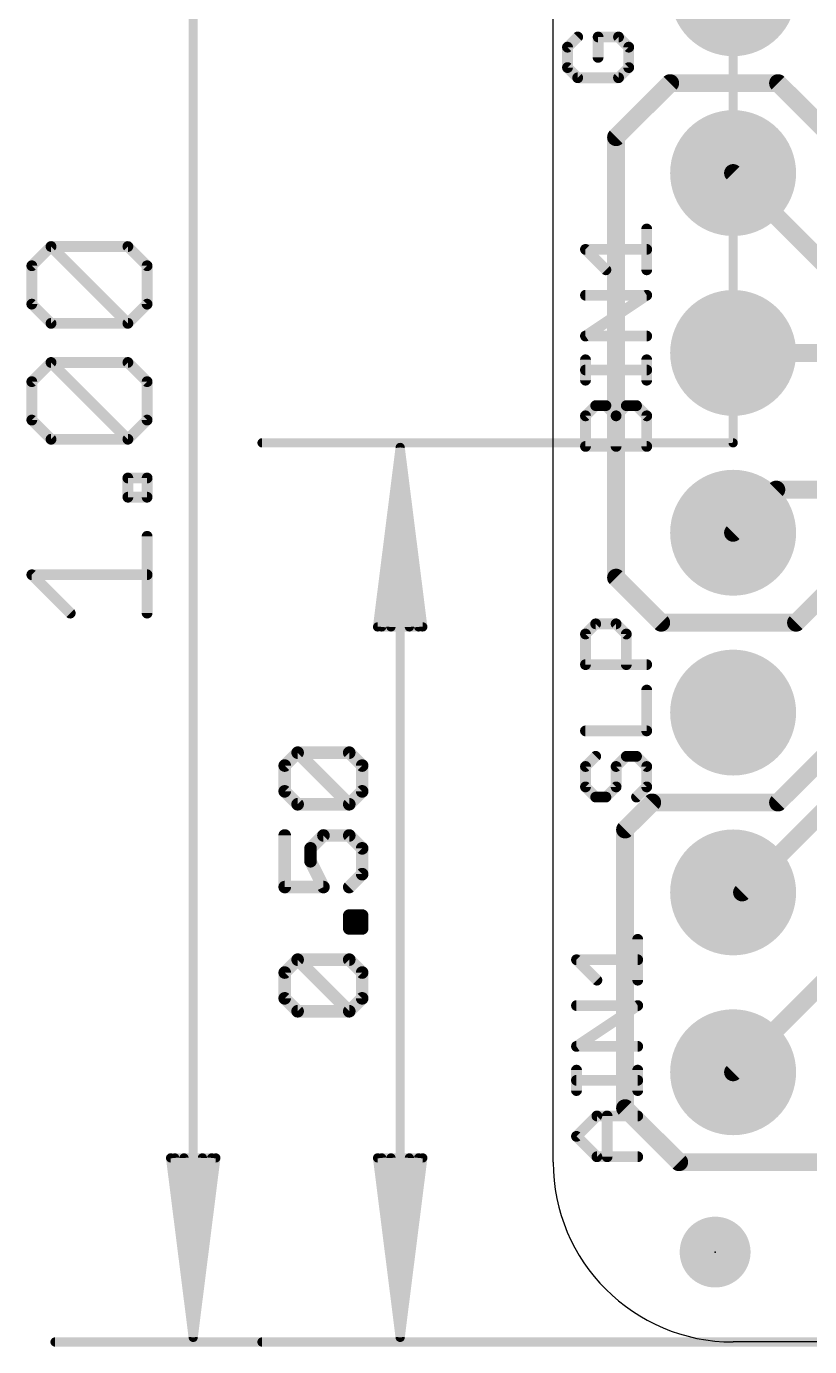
# Model space of a CAD drawing. Extents: x -9.7 to 25.8, y -1.3 to 33.4.
# Drawn here: x -9.72 to 1.33, y -1.33 to 17.31 of the extents above; entities that cross this region are included whole.
import ezdxf

# ---------------------------------------------------------------- set-up
doc = ezdxf.new("R2010")
doc.units = 0
for name, color, linetype in [('1', 12, 'CONTINUOUS'), ('17', 110, 'CONTINUOUS'), ('20', 53, 'CONTINUOUS'), ('21', 40, 'CONTINUOUS'), ('23', 53, 'CONTINUOUS'), ('47', 253, 'CONTINUOUS')]:
    doc.layers.add(name, color=color, linetype=linetype)

# ---------------------------------------------------------------- blocks, each defined once
blk = doc.blocks.new('PIE')
at = {"const_width": 0.5}
blk.add_lwpolyline([(0, -0.25, 1), (0, 0.25, 1), (0, -0.25)], format="xyb", dxfattribs=at)
blk = doc.blocks.new('ROUNDP')
at = {"const_width": 0.5}
blk.add_lwpolyline([(0, -0.25, 1), (0, 0.25, 1), (0, -0.25)], format="xyb", dxfattribs=at)

msp = doc.modelspace()

# ---------------------------------------------------------------- linework, layer by layer
at = {"layer": '1', "const_width": 0.254}
for points in [[(-1.397, 15.748), (-0.635, 16.51)], [(-0.635, 16.51), (0.889, 16.51)], [(0.889, 16.51), (3.363, 14.036)], [(-1.397, 9.525), (-1.397, 15.748)], [(3.429, 12.065), (0.254, 15.24)], [(1.524, 12.7), (0.254, 12.7)], [(0.863, 10.769), (0.254, 10.16)], [(4.058, 10.769), (0.863, 10.769)], [(-0.762, 8.89), (-1.397, 9.525)], [(1.524, 9.271), (1.143, 8.89)], [(1.143, 8.89), (-0.762, 8.89)], [(2.708, 8.169), (0.889, 6.35)], [(2.82, 7.519), (0.381, 5.08)], [(-0.889, 6.35), (-1.27, 5.969)], [(0.889, 6.35), (-0.889, 6.35)], [(-1.27, 5.969), (-1.27, 2.032)], [(0.381, 5.08), (0.254, 5.08)], [(1.905, 4.191), (0.254, 2.54)], [(-1.27, 2.032), (-0.508, 1.27)], [(-0.508, 1.27), (1.524, 1.27)]]:
    msp.add_lwpolyline(points, dxfattribs=at)
at = {"layer": '1', "const_width": 0.127}
for points in [[(-0.635, 16.5735, 1), (-0.635, 16.4465)], [(-0.5901, 16.4651, 1), (-0.6799, 16.5549)], [(0.9339, 16.5549, 1), (0.8441, 16.4651)], [(0.889, 16.4465, 1), (0.889, 16.5735)], [(-1.3335, 15.748, 1), (-1.4605, 15.748)], [(-1.4419, 15.7929, 1), (-1.3521, 15.7031)], [(0.2989, 15.2849, 1), (0.2091, 15.1951)], [(0.254, 12.7635, 1), (0.254, 12.6365)], [(0.863, 10.8325, 1), (0.863, 10.7055)], [(0.9079, 10.7241, 1), (0.8181, 10.8139)], [(0.2091, 10.2049, 1), (0.2989, 10.1151)], [(-1.3521, 9.5699, 1), (-1.4419, 9.4801)], [(-1.4605, 9.525, 1), (-1.3335, 9.525)], [(-0.762, 8.9535, 1), (-0.762, 8.8265)], [(-0.8069, 8.8451, 1), (-0.7171, 8.9349)], [(1.0981, 8.9349, 1), (1.1879, 8.8451)], [(1.143, 8.8265, 1), (1.143, 8.9535)], [(-0.889, 6.4135, 1), (-0.889, 6.2865)], [(-0.8441, 6.3051, 1), (-0.9339, 6.3949)], [(0.8441, 6.3949, 1), (0.9339, 6.3051)], [(0.889, 6.2865, 1), (0.889, 6.4135)], [(-1.2065, 5.969, 1), (-1.3335, 5.969)], [(-1.3149, 6.0139, 1), (-1.2251, 5.9241)], [(0.254, 5.1435, 1), (0.254, 5.0165)], [(0.3361, 5.1249, 1), (0.4259, 5.0351)], [(0.381, 5.0165, 1), (0.381, 5.1435)], [(0.2091, 2.5849, 1), (0.2989, 2.4951)], [(-1.2251, 2.0769, 1), (-1.3149, 1.9871)], [(-1.3335, 2.032, 1), (-1.2065, 2.032)], [(-0.508, 1.3335, 1), (-0.508, 1.2065)], [(-0.5529, 1.2251, 1), (-0.4631, 1.3149)]]:
    msp.add_lwpolyline(points, format="xyb", dxfattribs=at)
at = {"layer": '20'}
for p, q in [((-2.286, 1.27), (-2.286, 21.59)), ((12.954, -1.27), (0.254, -1.27))]:
    msp.add_line(p, q, dxfattribs=at)
msp.add_arc((0.254, 1.27), 2.54, 180, 270, dxfattribs=at)
at = {"layer": '21', "const_width": 0.1524}
for points in [[(-1.9395, 17.1624), (-2.0835, 17.0184)], [(-1.3633, 17.1624), (-1.6514, 17.1624)], [(-1.6514, 17.1624), (-1.6514, 16.8743)], [(-1.2192, 17.0184), (-1.3633, 17.1624)], [(-2.0835, 17.0184), (-2.0835, 16.7303)], [(-1.2192, 16.7303), (-1.2192, 17.0184)], [(-2.0835, 16.7303), (-1.9395, 16.5862)], [(-1.3633, 16.5862), (-1.2192, 16.7303)], [(-1.9395, 16.5862), (-1.3633, 16.5862)], [(-0.9652, 13.8739), (-0.9652, 14.4501)], [(-1.5414, 13.8739), (-1.8295, 14.162)], [(-1.8295, 14.162), (-0.9652, 14.162)], [(-1.8295, 12.9384), (-0.9652, 13.5146)], [(-0.9652, 13.5146), (-1.8295, 13.5146)], [(-0.9652, 12.9384), (-1.8295, 12.9384)], [(-1.8295, 12.3147), (-1.8295, 12.6028)], [(-0.9652, 12.4588), (-1.8295, 12.4588)], [(-0.9652, 12.3147), (-0.9652, 12.6028)], [(-1.8295, 11.8114), (-1.6855, 11.9554)], [(-1.6855, 11.9554), (-1.5414, 11.9554)], [(-1.5414, 11.9554), (-1.3974, 11.8114)], [(-1.3974, 11.8114), (-1.2533, 11.9554)], [(-1.2533, 11.9554), (-1.1093, 11.9554)], [(-1.1093, 11.9554), (-0.9652, 11.8114)], [(-1.8295, 11.3792), (-1.8295, 11.8114)], [(-1.3974, 11.3792), (-1.3974, 11.8114)], [(-0.9652, 11.8114), (-0.9652, 11.3792)], [(-0.9652, 11.3792), (-1.8295, 11.3792)], [(-1.8295, 8.7294), (-1.6855, 8.8735)], [(-1.8295, 8.2972), (-1.8295, 8.7294)], [(-1.6855, 8.8735), (-1.3974, 8.8735)], [(-1.3974, 8.8735), (-1.2533, 8.7294)], [(-1.2533, 8.7294), (-1.2533, 8.2972)], [(-0.9652, 8.2972), (-1.8295, 8.2972)], [(-0.9652, 7.3617), (-0.9652, 7.9379)], [(-1.8295, 7.3617), (-0.9652, 7.3617)], [(-1.6855, 7.0024), (-1.8295, 6.8584)], [(-1.8295, 6.8584), (-1.8295, 6.5703)], [(-1.3974, 6.8584), (-1.2533, 7.0024)], [(-1.3974, 6.5703), (-1.3974, 6.8584)], [(-1.2533, 7.0024), (-1.1093, 7.0024)], [(-1.1093, 7.0024), (-0.9652, 6.8584)], [(-0.9652, 6.8584), (-0.9652, 6.5703)], [(-1.8295, 6.5703), (-1.6855, 6.4262)], [(-1.5414, 6.4262), (-1.3974, 6.5703)], [(-0.9652, 6.5703), (-1.1093, 6.4262)], [(-1.6855, 6.4262), (-1.5414, 6.4262)], [(-1.0922, 3.8409), (-1.0922, 4.4171)], [(-1.6684, 3.8409), (-1.9565, 4.129)], [(-1.9565, 4.129), (-1.0922, 4.129)], [(-1.9565, 2.9054), (-1.0922, 3.4816)], [(-1.0922, 3.4816), (-1.9565, 3.4816)], [(-1.0922, 2.9054), (-1.9565, 2.9054)], [(-1.9565, 2.2817), (-1.9565, 2.5698)], [(-1.0922, 2.2817), (-1.0922, 2.5698)], [(-1.0922, 2.4258), (-1.9565, 2.4258)], [(-1.9565, 1.6343), (-1.6684, 1.9224)], [(-1.6684, 1.9224), (-1.0922, 1.9224)], [(-1.5244, 1.3462), (-1.5244, 1.9224)], [(-1.6684, 1.3462), (-1.9565, 1.6343)], [(-1.0922, 1.3462), (-1.6684, 1.3462)]]:
    msp.add_lwpolyline(points, dxfattribs=at)
at = {"layer": '21', "const_width": 0.0762}
for points in [[(-1.9125, 17.1355, 1), (-1.9664, 17.1894)], [(-1.6514, 17.2005, 1), (-1.6514, 17.1243)], [(-1.6133, 17.1624, 1), (-1.6895, 17.1624)], [(-1.3363, 17.1894, 1), (-1.3902, 17.1355)], [(-1.3633, 17.1243, 1), (-1.3633, 17.2005)], [(-2.1105, 17.0453, 1), (-2.0566, 16.9914)], [(-2.0454, 17.0184, 1), (-2.1216, 17.0184)], [(-1.1811, 17.0184, 1), (-1.2573, 17.0184)], [(-1.2461, 16.9914, 1), (-1.1923, 17.0453)], [(-2.0566, 16.7572, 1), (-2.1105, 16.7033)], [(-1.6895, 16.8743, 1), (-1.6133, 16.8743)], [(-1.1923, 16.7033, 1), (-1.2461, 16.7572)], [(-2.1216, 16.7303, 1), (-2.0454, 16.7303)], [(-1.9395, 16.6243, 1), (-1.9395, 16.5481)], [(-1.9664, 16.5593, 1), (-1.9125, 16.6131)], [(-1.3902, 16.6131, 1), (-1.3363, 16.5593)], [(-1.3633, 16.5481, 1), (-1.3633, 16.6243)], [(-1.2573, 16.7303, 1), (-1.1811, 16.7303)], [(-0.9271, 14.4501, 1), (-1.0033, 14.4501)], [(-1.8026, 14.189, 1), (-1.8565, 14.1351)], [(-1.8295, 14.2001, 1), (-1.8295, 14.1239)], [(-0.9652, 14.1239, 1), (-0.9652, 14.2001)], [(-1.5684, 13.847, 1), (-1.5145, 13.9009)], [(-1.0033, 13.8739, 1), (-0.9271, 13.8739)], [(-1.8295, 13.5527, 1), (-1.8295, 13.4765)], [(-0.9441, 13.4829, 1), (-0.9863, 13.5463)], [(-0.9652, 13.4765, 1), (-0.9652, 13.5527)], [(-1.8507, 12.9701, 1), (-1.8084, 12.9067)], [(-1.8295, 12.9765, 1), (-1.8295, 12.9003)], [(-0.9652, 12.9003, 1), (-0.9652, 12.9765)], [(-1.7914, 12.6028, 1), (-1.8676, 12.6028)], [(-1.8295, 12.4969, 1), (-1.8295, 12.4207)], [(-0.9271, 12.6028, 1), (-1.0033, 12.6028)], [(-0.9652, 12.4207, 1), (-0.9652, 12.4969)], [(-1.8676, 12.3147, 1), (-1.7914, 12.3147)], [(-1.0033, 12.3147, 1), (-0.9271, 12.3147)], [(-1.6855, 11.9935, 1), (-1.6855, 11.9173)], [(-1.6585, 11.9285, 1), (-1.7124, 11.9824)], [(-1.5145, 11.9824, 1), (-1.5684, 11.9285)], [(-1.5414, 11.9173, 1), (-1.5414, 11.9935)], [(-1.2533, 11.9935, 1), (-1.2533, 11.9173)], [(-1.2264, 11.9285, 1), (-1.2803, 11.9824)], [(-1.0823, 11.9824, 1), (-1.1362, 11.9285)], [(-1.1093, 11.9173, 1), (-1.1093, 11.9935)], [(-1.8565, 11.8383, 1), (-1.8026, 11.7844)], [(-1.7914, 11.8114, 1), (-1.8676, 11.8114)], [(-1.3593, 11.8114, 1), (-1.4355, 11.8114)], [(-1.4243, 11.8383, 1), (-1.3704, 11.7844)], [(-1.4243, 11.7844, 1), (-1.3704, 11.8383)], [(-0.9271, 11.8114, 1), (-1.0033, 11.8114)], [(-0.9921, 11.7844, 1), (-0.9383, 11.8383)], [(-1.8295, 11.4173, 1), (-1.8295, 11.3411)], [(-1.8676, 11.3792, 1), (-1.7914, 11.3792)], [(-1.4355, 11.3792, 1), (-1.3593, 11.3792)], [(-1.0033, 11.3792, 1), (-0.9271, 11.3792)], [(-0.9652, 11.3411, 1), (-0.9652, 11.4173)], [(-1.7914, 8.7294, 1), (-1.8676, 8.7294)], [(-1.8565, 8.7563, 1), (-1.8026, 8.7025)], [(-1.6855, 8.9116, 1), (-1.6855, 8.8354)], [(-1.6585, 8.8465, 1), (-1.7124, 8.9004)], [(-1.3704, 8.9004, 1), (-1.4243, 8.8465)], [(-1.3974, 8.8354, 1), (-1.3974, 8.9116)], [(-1.2152, 8.7294, 1), (-1.2914, 8.7294)], [(-1.2803, 8.7025, 1), (-1.2264, 8.7563)], [(-1.8295, 8.3353, 1), (-1.8295, 8.2591)], [(-1.8676, 8.2972, 1), (-1.7914, 8.2972)], [(-1.2914, 8.2972, 1), (-1.2152, 8.2972)], [(-0.9652, 8.2591, 1), (-0.9652, 8.3353)], [(-0.9271, 7.9379, 1), (-1.0033, 7.9379)], [(-1.8295, 7.3998, 1), (-1.8295, 7.3236)], [(-1.0033, 7.3617, 1), (-0.9271, 7.3617)], [(-0.9652, 7.3236, 1), (-0.9652, 7.3998)], [(-1.8565, 6.8853, 1), (-1.8026, 6.8314)], [(-1.7914, 6.8584, 1), (-1.8676, 6.8584)], [(-1.6585, 6.9755, 1), (-1.7124, 7.0294)], [(-1.3593, 6.8584, 1), (-1.4355, 6.8584)], [(-1.4243, 6.8853, 1), (-1.3704, 6.8314)], [(-1.2533, 7.0405, 1), (-1.2533, 6.9643)], [(-1.2264, 6.9755, 1), (-1.2803, 7.0294)], [(-1.0823, 7.0294, 1), (-1.1362, 6.9755)], [(-1.1093, 6.9643, 1), (-1.1093, 7.0405)], [(-0.9271, 6.8584, 1), (-1.0033, 6.8584)], [(-0.9921, 6.8314, 1), (-0.9383, 6.8853)], [(-1.8026, 6.5972, 1), (-1.8565, 6.5433)], [(-1.8676, 6.5703, 1), (-1.7914, 6.5703)], [(-1.4355, 6.5703, 1), (-1.3593, 6.5703)], [(-1.3704, 6.5433, 1), (-1.4243, 6.5972)], [(-1.0033, 6.5703, 1), (-0.9271, 6.5703)], [(-0.9383, 6.5433, 1), (-0.9921, 6.5972)], [(-1.6855, 6.4643, 1), (-1.6855, 6.3881)], [(-1.7124, 6.3993, 1), (-1.6585, 6.4531)], [(-1.5684, 6.4531, 1), (-1.5145, 6.3993)], [(-1.5414, 6.3881, 1), (-1.5414, 6.4643)], [(-1.1362, 6.4531, 1), (-1.0823, 6.3993)], [(-1.0541, 4.4171, 1), (-1.1303, 4.4171)], [(-1.9296, 4.156, 1), (-1.9835, 4.1021)], [(-1.9565, 4.1671, 1), (-1.9565, 4.0909)], [(-1.0922, 4.0909, 1), (-1.0922, 4.1671)], [(-1.6954, 3.814, 1), (-1.6415, 3.8679)], [(-1.1303, 3.8409, 1), (-1.0541, 3.8409)], [(-1.9565, 3.5197, 1), (-1.9565, 3.4435)], [(-1.0711, 3.4499, 1), (-1.1133, 3.5133)], [(-1.0922, 3.4435, 1), (-1.0922, 3.5197)], [(-1.9777, 2.9371, 1), (-1.9354, 2.8737)], [(-1.9565, 2.9435, 1), (-1.9565, 2.8673)], [(-1.0922, 2.8673, 1), (-1.0922, 2.9435)], [(-1.9184, 2.5698, 1), (-1.9946, 2.5698)], [(-1.0541, 2.5698, 1), (-1.1303, 2.5698)], [(-1.9565, 2.4639, 1), (-1.9565, 2.3877)], [(-1.0922, 2.3877, 1), (-1.0922, 2.4639)], [(-1.9946, 2.2817, 1), (-1.9184, 2.2817)], [(-1.1303, 2.2817, 1), (-1.0541, 2.2817)], [(-1.6684, 1.9605, 1), (-1.6684, 1.8843)], [(-1.6415, 1.8955, 1), (-1.6954, 1.9494)], [(-1.4863, 1.9224, 1), (-1.5625, 1.9224)], [(-1.0922, 1.8843, 1), (-1.0922, 1.9605)], [(-1.9296, 1.6613, 1), (-1.9835, 1.6074)], [(-1.9835, 1.6613, 1), (-1.9296, 1.6074)], [(-1.6684, 1.3843, 1), (-1.6684, 1.3081)], [(-1.6954, 1.3193, 1), (-1.6415, 1.3731)], [(-1.5625, 1.3462, 1), (-1.4863, 1.3462)], [(-1.0922, 1.3081, 1), (-1.0922, 1.3843)]]:
    msp.add_lwpolyline(points, format="xyb", dxfattribs=at)
at = {"layer": '23'}
for p in [(0.254, 11.43), (0, 0)]:
    msp.add_point(p, dxfattribs=at)
at = {"layer": '47'}
for points, const_width in [([(0.254, 11.43), (0.254, 27.985)], 0.13), ([(-7.366, -1.205), (-7.366, 24.065)], 0.13), ([(-9.6437, 13.9312), (-9.3725, 14.2024)], 0.1524), ([(-9.3725, 14.2024), (-8.2879, 14.2024)], 0.1524), ([(-8.2879, 13.1177), (-9.3725, 14.2024)], 0.1524), ([(-8.2879, 14.2024), (-8.0167, 13.9312)], 0.1524), ([(-9.6437, 13.3889), (-9.6437, 13.9312)], 0.1524), ([(-8.0167, 13.9312), (-8.0167, 13.3889)], 0.1524), ([(-9.3725, 13.1177), (-9.6437, 13.3889)], 0.1524), ([(-8.0167, 13.3889), (-8.2879, 13.1177)], 0.1524), ([(-8.2879, 13.1177), (-9.3725, 13.1177)], 0.1524), ([(-9.6437, 12.294), (-9.3725, 12.5652)], 0.1524), ([(-9.3725, 12.5652), (-8.2879, 12.5652)], 0.1524), ([(-8.2879, 11.4805), (-9.3725, 12.5652)], 0.1524), ([(-8.2879, 12.5652), (-8.0167, 12.294)], 0.1524), ([(-9.6437, 11.7517), (-9.6437, 12.294)], 0.1524), ([(-8.0167, 12.294), (-8.0167, 11.7517)], 0.1524), ([(-9.3725, 11.4805), (-9.6437, 11.7517)], 0.1524), ([(-8.0167, 11.7517), (-8.2879, 11.4805)], 0.1524), ([(-8.2879, 11.4805), (-9.3725, 11.4805)], 0.1524), ([(0.254, 11.43), (-6.395, 11.43)], 0.13), ([(-4.445, 11.365), (-4.7642, 8.83)], 0.13), ([(-4.445, 11.365), (-4.705, 8.83)], 0.13), ([(-4.445, 11.365), (-4.575, 8.83)], 0.13), ([(-4.445, -1.205), (-4.445, 11.365)], 0.13), ([(-4.1258, 8.83), (-4.445, 11.365)], 0.13), ([(-4.315, 8.83), (-4.445, 11.365)], 0.13), ([(-4.185, 8.83), (-4.445, 11.365)], 0.13), ([(-8.2879, 10.662), (-8.2879, 10.9331)], 0.1524), ([(-8.2879, 10.9331), (-8.0167, 10.9331)], 0.1524), ([(-8.0167, 10.9331), (-8.0167, 10.662)], 0.1524), ([(-8.0167, 10.662), (-8.2879, 10.662)], 0.1524), ([(-8.0167, 9.0248), (-8.0167, 10.1095)], 0.1524), ([(-9.1014, 9.0248), (-9.6437, 9.5671)], 0.1524), ([(-9.6437, 9.5671), (-8.0167, 9.5671)], 0.1524), ([(-4.7642, 8.83), (-4.1258, 8.83)], 0.13), ([(-6.0745, 6.8716), (-5.8923, 7.0538)], 0.1778), ([(-5.8923, 7.0538), (-5.1636, 7.0538)], 0.1778), ([(-5.1636, 6.3251), (-5.8923, 7.0538)], 0.1778), ([(-5.1636, 7.0538), (-4.9814, 6.8716)], 0.1778), ([(-6.0745, 6.5073), (-6.0745, 6.8716)], 0.1778), ([(-4.9814, 6.8716), (-4.9814, 6.5073)], 0.1778), ([(-5.8923, 6.3251), (-6.0745, 6.5073)], 0.1778), ([(-4.9814, 6.5073), (-5.1636, 6.3251)], 0.1778), ([(-5.1636, 6.3251), (-5.8923, 6.3251)], 0.1778), ([(-6.0745, 5.8844), (-6.0745, 5.1557)], 0.1778), ([(-5.7102, 5.7022), (-5.528, 5.8844)], 0.1778), ([(-5.528, 5.8844), (-5.1636, 5.8844)], 0.1778), ([(-5.1636, 5.8844), (-4.9814, 5.7022)], 0.1778), ([(-5.7102, 5.52), (-5.7102, 5.7022)], 0.1778), ([(-4.9814, 5.7022), (-4.9814, 5.3379)], 0.1778), ([(-5.528, 5.1557), (-5.7102, 5.52)], 0.1778), ([(-4.9814, 5.3379), (-5.1636, 5.1557)], 0.1778), ([(-6.0745, 5.1557), (-5.528, 5.1557)], 0.1778), ([(-5.1636, 4.571), (-5.1636, 4.7532)], 0.1778), ([(-5.1636, 4.7532), (-4.9814, 4.7532)], 0.1778), ([(-4.9814, 4.7532), (-4.9814, 4.571)], 0.1778), ([(-4.9814, 4.571), (-5.1636, 4.571)], 0.1778), ([(-6.0745, 3.9481), (-5.8923, 4.1303)], 0.1778), ([(-5.8923, 4.1303), (-5.1636, 4.1303)], 0.1778), ([(-5.1636, 3.4016), (-5.8923, 4.1303)], 0.1778), ([(-5.1636, 4.1303), (-4.9814, 3.9481)], 0.1778), ([(-6.0745, 3.5838), (-6.0745, 3.9481)], 0.1778), ([(-4.9814, 3.9481), (-4.9814, 3.5838)], 0.1778), ([(-5.8923, 3.4016), (-6.0745, 3.5838)], 0.1778), ([(-4.9814, 3.5838), (-5.1636, 3.4016)], 0.1778), ([(-5.1636, 3.4016), (-5.8923, 3.4016)], 0.1778), ([(-7.366, -1.205), (-7.6852, 1.33)], 0.13), ([(-7.6852, 1.33), (-7.0468, 1.33)], 0.13), ([(-7.366, -1.205), (-7.626, 1.33)], 0.13), ([(-7.366, -1.205), (-7.496, 1.33)], 0.13), ([(-7.0468, 1.33), (-7.366, -1.205)], 0.13), ([(-7.236, 1.33), (-7.366, -1.205)], 0.13), ([(-7.106, 1.33), (-7.366, -1.205)], 0.13), ([(-4.445, -1.205), (-4.7642, 1.33)], 0.13), ([(-4.7642, 1.33), (-4.1258, 1.33)], 0.13), ([(-4.445, -1.205), (-4.705, 1.33)], 0.13), ([(-4.445, -1.205), (-4.575, 1.33)], 0.13), ([(-4.1258, 1.33), (-4.445, -1.205)], 0.13), ([(-4.315, 1.33), (-4.445, -1.205)], 0.13), ([(-4.185, 1.33), (-4.445, -1.205)], 0.13), ([(7.747, -1.27), (-9.316, -1.27)], 0.13), ([(9.398, -1.27), (-6.395, -1.27)], 0.13)]:
    msp.add_lwpolyline(points, dxfattribs=dict(at, const_width=const_width))
for points, const_width in [([(-9.3456, 14.2293, 1), (-9.3995, 14.1754)], 0.0762), ([(-9.3725, 14.2405, 1), (-9.3725, 14.1643)], 0.0762), ([(-9.3456, 14.1754, 1), (-9.3995, 14.2293)], 0.0762), ([(-8.2609, 14.2293, 1), (-8.3148, 14.1754)], 0.0762), ([(-8.2879, 14.1643, 1), (-8.2879, 14.2405)], 0.0762), ([(-9.6056, 13.9312, 1), (-9.6818, 13.9312)], 0.0762), ([(-9.6706, 13.9581, 1), (-9.6167, 13.9043)], 0.0762), ([(-7.9786, 13.9312, 1), (-8.0548, 13.9312)], 0.0762), ([(-8.0436, 13.9043, 1), (-7.9898, 13.9581)], 0.0762), ([(-9.6167, 13.4158, 1), (-9.6706, 13.3619)], 0.0762), ([(-9.6818, 13.3889, 1), (-9.6056, 13.3889)], 0.0762), ([(-8.0548, 13.3889, 1), (-7.9786, 13.3889)], 0.0762), ([(-7.9898, 13.3619, 1), (-8.0436, 13.4158)], 0.0762), ([(-9.3725, 13.1558, 1), (-9.3725, 13.0796)], 0.0762), ([(-9.3995, 13.0908, 1), (-9.3456, 13.1446)], 0.0762), ([(-8.3148, 13.1446, 1), (-8.2609, 13.0908)], 0.0762), ([(-8.3148, 13.0908, 1), (-8.2609, 13.1446)], 0.0762), ([(-8.2879, 13.0796, 1), (-8.2879, 13.1558)], 0.0762), ([(-9.3725, 12.6033, 1), (-9.3725, 12.5271)], 0.0762), ([(-9.3456, 12.5921, 1), (-9.3995, 12.5383)], 0.0762), ([(-9.3456, 12.5383, 1), (-9.3995, 12.5921)], 0.0762), ([(-8.2609, 12.5921, 1), (-8.3148, 12.5383)], 0.0762), ([(-8.2879, 12.5271, 1), (-8.2879, 12.6033)], 0.0762), ([(-9.6056, 12.294, 1), (-9.6818, 12.294)], 0.0762), ([(-9.6706, 12.321, 1), (-9.6167, 12.2671)], 0.0762), ([(-7.9786, 12.294, 1), (-8.0548, 12.294)], 0.0762), ([(-8.0436, 12.2671, 1), (-7.9898, 12.321)], 0.0762), ([(-9.6818, 11.7517, 1), (-9.6056, 11.7517)], 0.0762), ([(-9.6167, 11.7786, 1), (-9.6706, 11.7248)], 0.0762), ([(-8.0548, 11.7517, 1), (-7.9786, 11.7517)], 0.0762), ([(-7.9898, 11.7248, 1), (-8.0436, 11.7786)], 0.0762), ([(-9.3725, 11.5186, 1), (-9.3725, 11.4424)], 0.0762), ([(-9.3995, 11.4536, 1), (-9.3456, 11.5075)], 0.0762), ([(-8.3148, 11.5075, 1), (-8.2609, 11.4536)], 0.0762), ([(-8.3148, 11.4536, 1), (-8.2609, 11.5075)], 0.0762), ([(-8.2879, 11.4424, 1), (-8.2879, 11.5186)], 0.0762), ([(-6.395, 11.4625, 1), (-6.395, 11.3975)], 0.065), ([(-4.4125, 11.365, 1), (-4.4775, 11.365)], 0.065), ([(-4.4128, 11.3691, 1), (-4.4772, 11.3609)], 0.065), ([(-4.4125, 11.3633, 1), (-4.4775, 11.3667)], 0.065), ([(-4.4125, 11.3667, 1), (-4.4775, 11.3633)], 0.065), ([(-4.4127, 11.3683, 1), (-4.4773, 11.3617)], 0.065), ([(-4.4127, 11.3617, 1), (-4.4773, 11.3683)], 0.065), ([(-4.4128, 11.3609, 1), (-4.4772, 11.3691)], 0.065), ([(0.2215, 11.43, 1), (0.2865, 11.43)], 0.065), ([(0.254, 11.3975, 1), (0.254, 11.4625)], 0.065), ([(-8.2498, 10.9331, 1), (-8.326, 10.9331)], 0.0762), ([(-8.2879, 10.9712, 1), (-8.2879, 10.895)], 0.0762), ([(-7.9786, 10.9331, 1), (-8.0548, 10.9331)], 0.0762), ([(-8.0167, 10.895, 1), (-8.0167, 10.9712)], 0.0762), ([(-8.2879, 10.7001, 1), (-8.2879, 10.6239)], 0.0762), ([(-8.326, 10.662, 1), (-8.2498, 10.662)], 0.0762), ([(-8.0548, 10.662, 1), (-7.9786, 10.662)], 0.0762), ([(-8.0167, 10.6239, 1), (-8.0167, 10.7001)], 0.0762), ([(-7.9786, 10.1095, 1), (-8.0548, 10.1095)], 0.0762), ([(-9.6167, 9.5941, 1), (-9.6706, 9.5402)], 0.0762), ([(-9.6437, 9.6052, 1), (-9.6437, 9.529)], 0.0762), ([(-8.0167, 9.529, 1), (-8.0167, 9.6052)], 0.0762), ([(-9.1283, 8.9979, 1), (-9.0744, 9.0518)], 0.0762), ([(-8.0548, 9.0248, 1), (-7.9786, 9.0248)], 0.0762), ([(-4.7965, 8.8341, 1), (-4.732, 8.8259)], 0.065), ([(-4.7642, 8.8625, 1), (-4.7642, 8.7975)], 0.065), ([(-4.7373, 8.8333, 1), (-4.6727, 8.8267)], 0.065), ([(-4.6075, 8.8317, 1), (-4.5425, 8.8283)], 0.065), ([(-4.3475, 8.8283, 1), (-4.2825, 8.8317)], 0.065), ([(-4.2173, 8.8267, 1), (-4.1527, 8.8333)], 0.065), ([(-4.158, 8.8259, 1), (-4.0935, 8.8341)], 0.065), ([(-4.1258, 8.7975, 1), (-4.1258, 8.8625)], 0.065), ([(-5.8609, 7.0853, 1), (-5.9238, 7.0224)], 0.0889), ([(-5.8923, 7.0983, 1), (-5.8923, 7.0094)], 0.0889), ([(-5.8609, 7.0224, 1), (-5.9238, 7.0853)], 0.0889), ([(-5.1322, 7.0853, 1), (-5.195, 7.0224)], 0.0889), ([(-5.1636, 7.0094, 1), (-5.1636, 7.0983)], 0.0889), ([(-6.0301, 6.8716, 1), (-6.119, 6.8716)], 0.0889), ([(-6.106, 6.9031, 1), (-6.0431, 6.8402)], 0.0889), ([(-4.9369, 6.8716, 1), (-5.0259, 6.8716)], 0.0889), ([(-5.0128, 6.8402, 1), (-4.95, 6.9031)], 0.0889), ([(-6.0431, 6.5387, 1), (-6.106, 6.4758)], 0.0889), ([(-6.119, 6.5073, 1), (-6.0301, 6.5073)], 0.0889), ([(-5.0259, 6.5073, 1), (-4.9369, 6.5073)], 0.0889), ([(-4.95, 6.4758, 1), (-5.0128, 6.5387)], 0.0889), ([(-5.8923, 6.3695, 1), (-5.8923, 6.2806)], 0.0889), ([(-5.9238, 6.2936, 1), (-5.8609, 6.3565)], 0.0889), ([(-5.195, 6.3565, 1), (-5.1322, 6.2936)], 0.0889), ([(-5.195, 6.2936, 1), (-5.1322, 6.3565)], 0.0889), ([(-5.1636, 6.2806, 1), (-5.1636, 6.3695)], 0.0889), ([(-6.0301, 5.8844, 1), (-6.119, 5.8844)], 0.0889), ([(-5.528, 5.9289, 1), (-5.528, 5.84)], 0.0889), ([(-5.4965, 5.853, 1), (-5.5594, 5.9159)], 0.0889), ([(-5.1322, 5.9159, 1), (-5.195, 5.853)], 0.0889), ([(-5.1636, 5.84, 1), (-5.1636, 5.9289)], 0.0889), ([(-5.6657, 5.7022, 1), (-5.7546, 5.7022)], 0.0889), ([(-4.9369, 5.7022, 1), (-5.0259, 5.7022)], 0.0889), ([(-5.7416, 5.7337, 1), (-5.6787, 5.6708)], 0.0889), ([(-5.6704, 5.5399, 1), (-5.7499, 5.5002)], 0.0889), ([(-5.0128, 5.6708, 1), (-4.95, 5.7337)], 0.0889), ([(-5.7546, 5.52, 1), (-5.6657, 5.52)], 0.0889), ([(-4.95, 5.3064, 1), (-5.0128, 5.3693)], 0.0889), ([(-6.0745, 5.2001, 1), (-6.0745, 5.1112)], 0.0889), ([(-5.528, 5.1112, 1), (-5.528, 5.2001)], 0.0889), ([(-5.195, 5.1871, 1), (-5.1322, 5.1242)], 0.0889), ([(-5.0259, 5.3379, 1), (-4.9369, 5.3379)], 0.0889), ([(-6.119, 5.1557, 1), (-6.0301, 5.1557)], 0.0889), ([(-5.5677, 5.1358, 1), (-5.4882, 5.1756)], 0.0889), ([(-5.1191, 4.7532, 1), (-5.208, 4.7532)], 0.0889), ([(-5.1636, 4.7976, 1), (-5.1636, 4.7087)], 0.0889), ([(-4.9369, 4.7532, 1), (-5.0259, 4.7532)], 0.0889), ([(-4.9814, 4.7087, 1), (-4.9814, 4.7976)], 0.0889), ([(-5.1636, 4.6154, 1), (-5.1636, 4.5265)], 0.0889), ([(-5.208, 4.571, 1), (-5.1191, 4.571)], 0.0889), ([(-5.0259, 4.571, 1), (-4.9369, 4.571)], 0.0889), ([(-4.9814, 4.5265, 1), (-4.9814, 4.6154)], 0.0889), ([(-5.8609, 4.1618, 1), (-5.9238, 4.0989)], 0.0889), ([(-5.8923, 4.1748, 1), (-5.8923, 4.0859)], 0.0889), ([(-5.8609, 4.0989, 1), (-5.9238, 4.1618)], 0.0889), ([(-5.1322, 4.1618, 1), (-5.195, 4.0989)], 0.0889), ([(-5.1636, 4.0859, 1), (-5.1636, 4.1748)], 0.0889), ([(-6.0301, 3.9481, 1), (-6.119, 3.9481)], 0.0889), ([(-6.106, 3.9796, 1), (-6.0431, 3.9167)], 0.0889), ([(-4.9369, 3.9481, 1), (-5.0259, 3.9481)], 0.0889), ([(-5.0128, 3.9167, 1), (-4.95, 3.9796)], 0.0889), ([(-6.0431, 3.6152, 1), (-6.106, 3.5523)], 0.0889), ([(-6.119, 3.5838, 1), (-6.0301, 3.5838)], 0.0889), ([(-5.0259, 3.5838, 1), (-4.9369, 3.5838)], 0.0889), ([(-4.95, 3.5523, 1), (-5.0128, 3.6152)], 0.0889), ([(-5.8923, 3.446, 1), (-5.8923, 3.3571)], 0.0889), ([(-5.9238, 3.3701, 1), (-5.8609, 3.433)], 0.0889), ([(-5.195, 3.433, 1), (-5.1322, 3.3701)], 0.0889), ([(-5.195, 3.3701, 1), (-5.1322, 3.433)], 0.0889), ([(-5.1636, 3.3571, 1), (-5.1636, 3.446)], 0.0889), ([(-7.653, 1.3341, 1), (-7.7175, 1.3259)], 0.065), ([(-7.6852, 1.3625, 1), (-7.6852, 1.2975)], 0.065), ([(-7.5937, 1.3333, 1), (-7.6583, 1.3267)], 0.065), ([(-7.4635, 1.3317, 1), (-7.5285, 1.3283)], 0.065), ([(-7.2035, 1.3283, 1), (-7.2685, 1.3317)], 0.065), ([(-7.0737, 1.3267, 1), (-7.1383, 1.3333)], 0.065), ([(-7.0145, 1.3259, 1), (-7.079, 1.3341)], 0.065), ([(-7.0468, 1.2975, 1), (-7.0468, 1.3625)], 0.065), ([(-4.732, 1.3341, 1), (-4.7965, 1.3259)], 0.065), ([(-4.7642, 1.3625, 1), (-4.7642, 1.2975)], 0.065), ([(-4.6727, 1.3333, 1), (-4.7373, 1.3267)], 0.065), ([(-4.5425, 1.3317, 1), (-4.6075, 1.3283)], 0.065), ([(-4.2825, 1.3283, 1), (-4.3475, 1.3317)], 0.065), ([(-4.1527, 1.3267, 1), (-4.2173, 1.3333)], 0.065), ([(-4.0935, 1.3259, 1), (-4.158, 1.3341)], 0.065), ([(-4.1258, 1.2975, 1), (-4.1258, 1.3625)], 0.065), ([(-9.316, -1.2375, 1), (-9.316, -1.3025)], 0.065), ([(-7.3982, -1.2009, 1), (-7.3338, -1.2091)], 0.065), ([(-7.3983, -1.2017, 1), (-7.3337, -1.2083)], 0.065), ([(-7.3985, -1.2067, 1), (-7.3335, -1.2033)], 0.065), ([(-7.3985, -1.2033, 1), (-7.3335, -1.2067)], 0.065), ([(-7.3985, -1.205, 1), (-7.3335, -1.205)], 0.065), ([(-7.3983, -1.2083, 1), (-7.3337, -1.2017)], 0.065), ([(-7.3982, -1.2091, 1), (-7.3338, -1.2009)], 0.065), ([(-6.395, -1.2375, 1), (-6.395, -1.3025)], 0.065), ([(-4.4772, -1.2009, 1), (-4.4128, -1.2091)], 0.065), ([(-4.4773, -1.2017, 1), (-4.4127, -1.2083)], 0.065), ([(-4.4775, -1.2067, 1), (-4.4125, -1.2033)], 0.065), ([(-4.4775, -1.2033, 1), (-4.4125, -1.2067)], 0.065), ([(-4.4775, -1.205, 1), (-4.4125, -1.205)], 0.065), ([(-4.4773, -1.2083, 1), (-4.4127, -1.2017)], 0.065), ([(-4.4772, -1.2091, 1), (-4.4128, -1.2009)], 0.065)]:
    msp.add_lwpolyline(points, format="xyb", dxfattribs=dict(at, const_width=const_width))

# ---------------------------------------------------------------- block references
at = {"layer": '1'}
msp.add_blockref('PIE', (0, 0), dxfattribs=at)
at = {"layer": '17', "xscale": 1.778, "yscale": 1.778}
for p in [(0.254, 17.78), (0.254, 15.24), (0.254, 12.7), (0.254, 10.16), (0.254, 7.62), (0.254, 5.08), (0.254, 2.54)]:
    msp.add_blockref('ROUNDP', p, dxfattribs=at)

doc.saveas('drawing.dxf')
